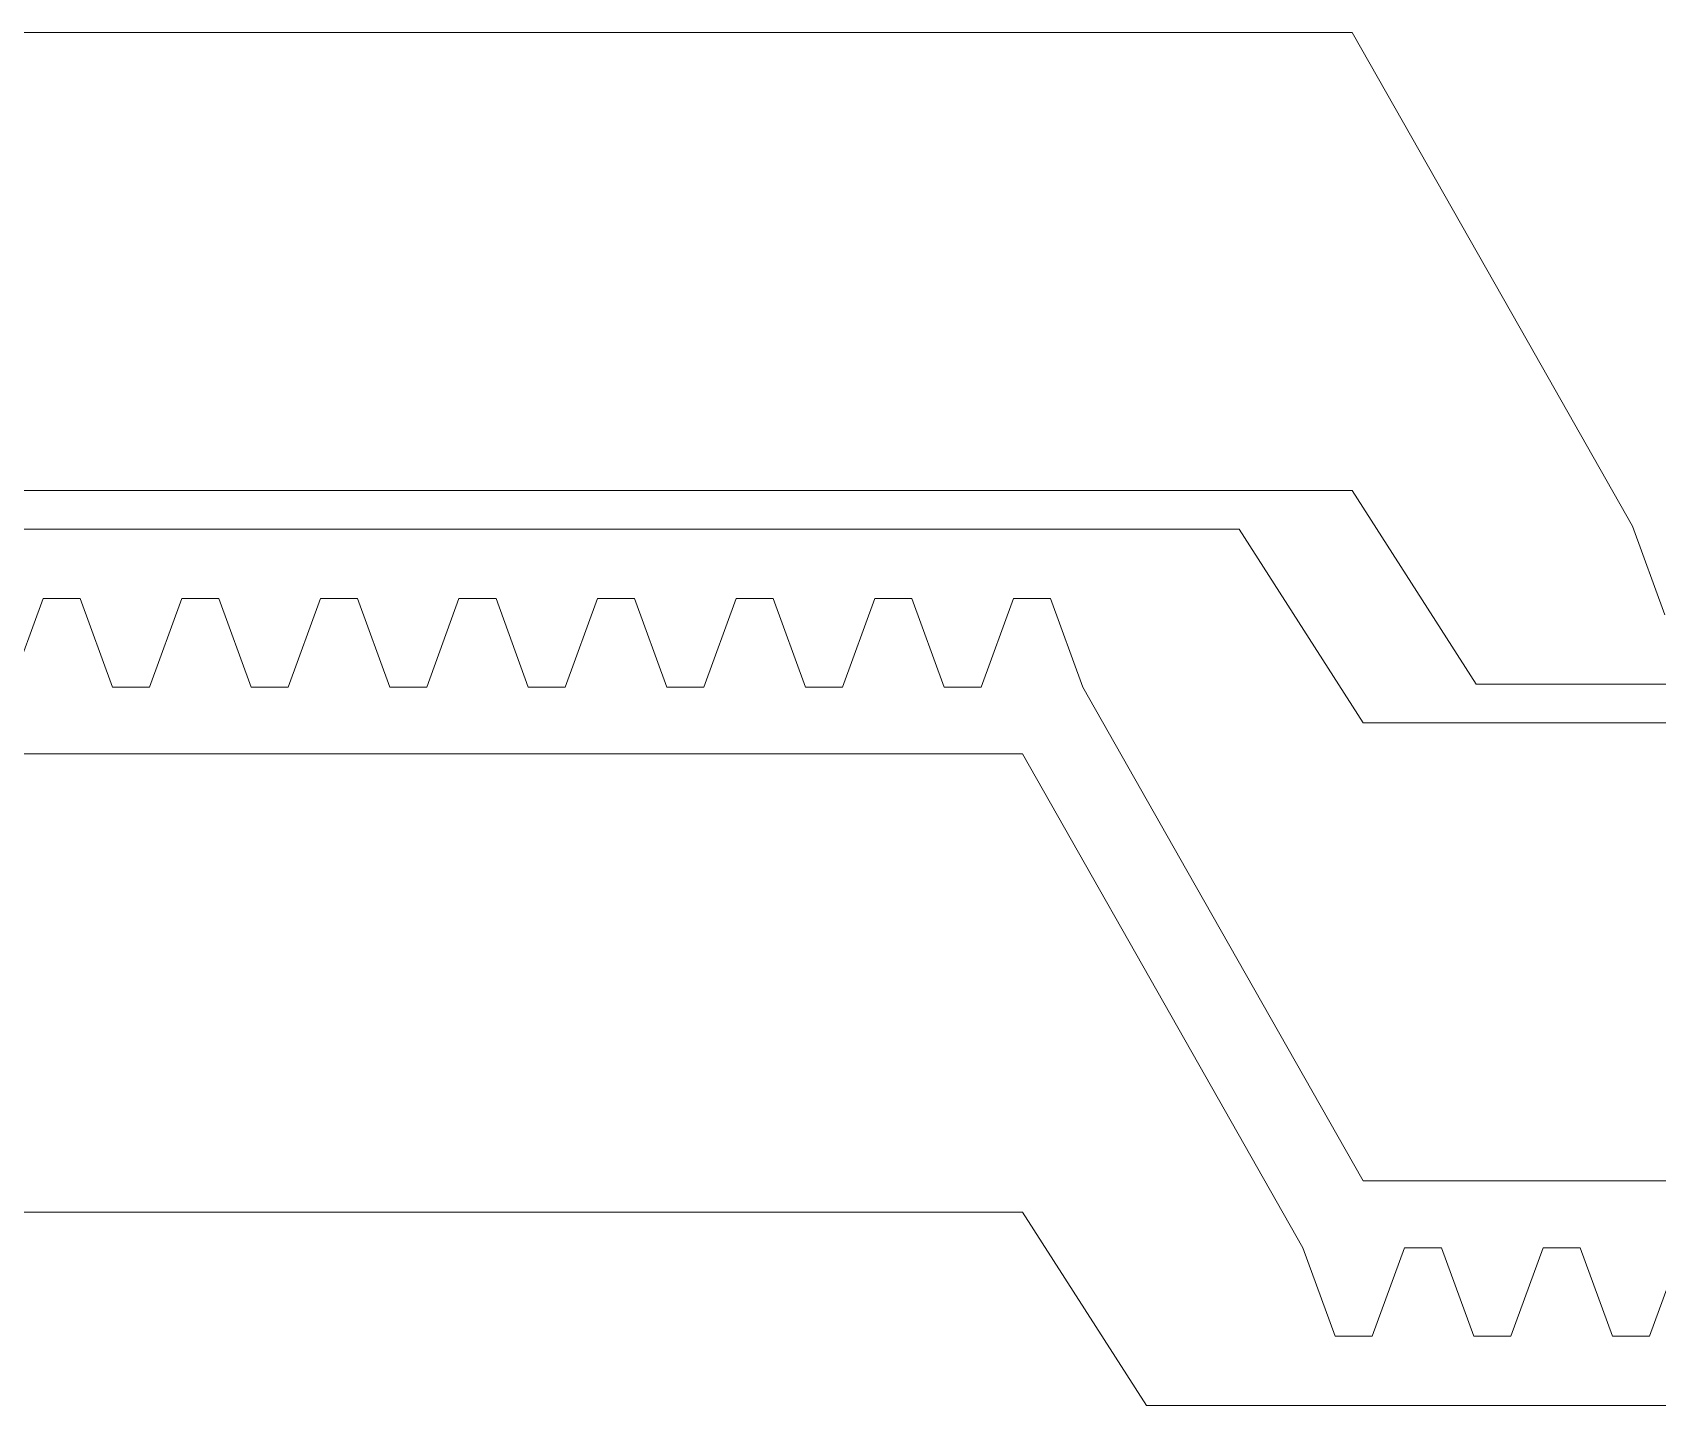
# Model space of a CAD drawing. Header units: millimetres. Extents: x 3 to 406, y -266 to -4.
# Drawn here: x 56.1 to 144.7, y -266.3 to -191.4 of the extents above; entities that cross this region are included whole.
import ezdxf

# ---------------------------------------------------------------- set-up
doc = ezdxf.new("R2010")
doc.units = ezdxf.units.MM
doc.header["$MEASUREMENT"] = 0
doc.layers.add('Layer 1', color=7, linetype='Continuous', lineweight=0)

msp = doc.modelspace()

# ---------------------------------------------------------------- linework, layer by layer
at = {"layer": 'Layer 1', "color": 12, "lineweight": 9, "true_color": 0xe30613}
for points in [[(145.123, -223.13), (143.364, -218.298), (137.682, -208.292), (128.061, -191.352), (47.859, -191.352), (40.731, -191.352), (20.841, -191.352), (20.841, -216.352), (40.731, -216.352), (47.859, -216.352), (128.061, -216.352), (134.834, -226.911), (169.837, -226.911)], [(208.869, -229.024), (128.666, -229.024), (121.893, -218.464), (86.89, -218.464), (81.35, -218.464), (56.634, -218.464), (51.098, -218.464)], [(54.877, -227.078), (56.635, -222.246), (58.661, -222.246), (60.42, -227.078), (62.44, -227.078), (64.199, -222.246), (66.225, -222.246), (67.984, -227.078), (70.004, -227.078), (71.763, -222.246), (73.789, -222.246), (75.547, -227.078), (77.568, -227.078), (79.326, -222.246), (81.35, -222.246), (83.108, -227.078), (83.111, -227.078), (85.129, -227.078), (85.131, -227.078), (86.89, -222.246), (88.913, -222.246), (90.672, -227.078), (92.692, -227.078), (94.451, -222.246), (96.477, -222.246), (98.236, -227.078), (100.256, -227.078), (102.015, -222.246), (104.041, -222.246), (105.799, -227.078), (107.82, -227.078), (109.578, -222.246), (111.604, -222.246), (113.363, -227.078), (119.045, -237.083), (128.666, -254.024), (208.869, -254.024)], [(146.049, -257.673), (144.29, -262.505), (142.264, -262.505), (140.505, -257.673), (138.485, -257.673), (136.726, -262.505), (134.7, -262.505), (132.942, -257.673), (130.921, -257.673), (129.163, -262.505), (127.137, -262.505), (125.378, -257.673), (119.696, -247.667), (110.075, -230.727), (29.872, -230.727), (22.744, -230.727), (2.855, -230.727), (2.855, -255.727), (22.744, -255.727), (29.872, -255.727), (110.075, -255.727), (116.848, -266.286), (151.851, -266.286)]]:
    msp.add_lwpolyline(points, dxfattribs=at)

doc.saveas('drawing.dxf')
